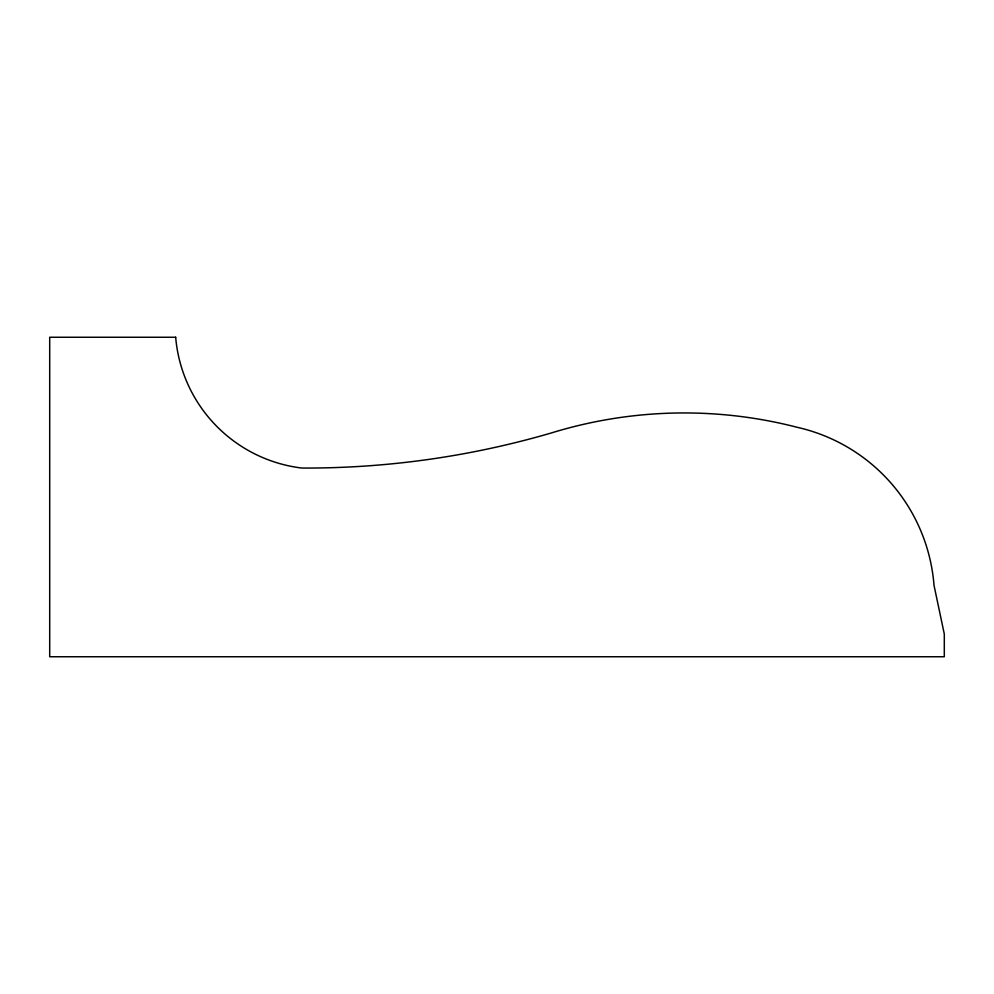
<?xml version="1.0" encoding="UTF-8"?>
<svg xmlns="http://www.w3.org/2000/svg" width="994" height="994" viewBox="0 0 994 994"><rect width="100%" height="100%" fill="white"/><g stroke="black" fill="none" stroke-linecap="round" stroke-linejoin="round"><path stroke-width="1.49" d="M175.677 337.252L49.7 337.252L49.7 656.748L944.3 656.748L944.3 634.06L934.012 585.317A175.975 175.975 0 0 0 797.374 427.345A451.487 451.487 0 0 0 551.21 432.999A875.006 875.006 0 0 1 301.828 468.05A143.968 143.968 0 0 1 175.677 337.252"/></g></svg>
